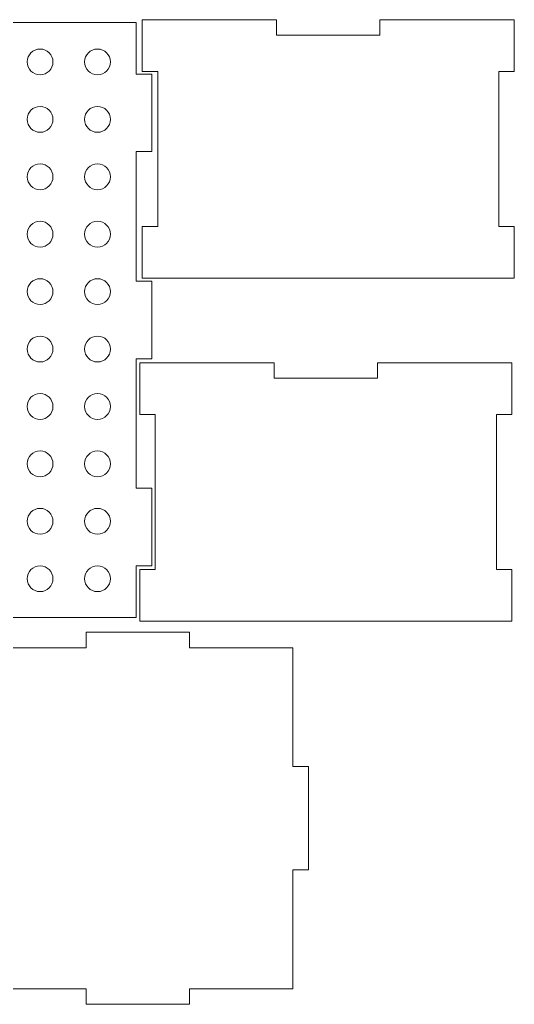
# Model space of a CAD drawing. Header units: millimetres. Extents: x 1 to 787, y -382 to -1.
# Drawn here: x 595.9 to 787.3, y -382 to -0.9 of the extents above; entities that cross this region are included whole.
import ezdxf

# ---------------------------------------------------------------- set-up
doc = ezdxf.new("R2010")
doc.units = ezdxf.units.MM
doc.header["$MEASUREMENT"] = 0
doc.layers.add('Layer 1', color=7, linetype='Continuous')

# ---------------------------------------------------------------- blocks, each defined once
blk = doc.blocks.new('block 281')
at = {"layer": 'Layer 1', "color": 7, "lineweight": 15, "true_color": 0xffffff}
blk.add_lwpolyline([(411, -232.29), (641, -232.29)], dxfattribs=at)
blk = doc.blocks.new('block 282')
at = {"layer": 'Layer 1', "color": 7, "lineweight": 15, "true_color": 0xffffff}
blk.add_lwpolyline([(641, -232.29), (641, -212.29)], dxfattribs=at)
blk = doc.blocks.new('block 283')
at = {"layer": 'Layer 1', "color": 7, "lineweight": 15, "true_color": 0xffffff}
blk.add_lwpolyline([(641, -212.29), (647, -212.29)], dxfattribs=at)
blk = doc.blocks.new('block 284')
at = {"layer": 'Layer 1', "color": 7, "lineweight": 15, "true_color": 0xffffff}
blk.add_lwpolyline([(647, -212.29), (647, -182.29)], dxfattribs=at)
blk = doc.blocks.new('block 285')
at = {"layer": 'Layer 1', "color": 7, "lineweight": 15, "true_color": 0xffffff}
blk.add_lwpolyline([(647, -182.29), (641, -182.29)], dxfattribs=at)
blk = doc.blocks.new('block 286')
at = {"layer": 'Layer 1', "color": 7, "lineweight": 15, "true_color": 0xffffff}
blk.add_lwpolyline([(641, -182.29), (641, -132.14)], dxfattribs=at)
blk = doc.blocks.new('block 287')
at = {"layer": 'Layer 1', "color": 7, "lineweight": 15, "true_color": 0xffffff}
blk.add_lwpolyline([(641, -132.14), (647, -132.14)], dxfattribs=at)
blk = doc.blocks.new('block 288')
at = {"layer": 'Layer 1', "color": 7, "lineweight": 15, "true_color": 0xffffff}
blk.add_lwpolyline([(647, -132.14), (647, -102.14)], dxfattribs=at)
blk = doc.blocks.new('block 289')
at = {"layer": 'Layer 1', "color": 7, "lineweight": 15, "true_color": 0xffffff}
blk.add_lwpolyline([(647, -102.14), (641, -102.14)], dxfattribs=at)
blk = doc.blocks.new('block 290')
at = {"layer": 'Layer 1', "color": 7, "lineweight": 15, "true_color": 0xffffff}
blk.add_lwpolyline([(641, -102.14), (641, -52)], dxfattribs=at)
blk = doc.blocks.new('block 291')
at = {"layer": 'Layer 1', "color": 7, "lineweight": 15, "true_color": 0xffffff}
blk.add_lwpolyline([(641, -52), (647, -52)], dxfattribs=at)
blk = doc.blocks.new('block 292')
at = {"layer": 'Layer 1', "color": 7, "lineweight": 15, "true_color": 0xffffff}
blk.add_lwpolyline([(647, -52), (647, -22)], dxfattribs=at)
blk = doc.blocks.new('block 293')
at = {"layer": 'Layer 1', "color": 7, "lineweight": 15, "true_color": 0xffffff}
blk.add_lwpolyline([(647, -22), (641, -22)], dxfattribs=at)
blk = doc.blocks.new('block 294')
at = {"layer": 'Layer 1', "color": 7, "lineweight": 15, "true_color": 0xffffff}
blk.add_lwpolyline([(641, -22), (641, -2)], dxfattribs=at)
blk = doc.blocks.new('block 295')
at = {"layer": 'Layer 1', "color": 7, "lineweight": 15, "true_color": 0xffffff}
blk.add_lwpolyline([(641, -2), (411, -2)], dxfattribs=at)
blk = doc.blocks.new('block 310')
at = {"layer": 'Layer 1', "color": 7, "lineweight": 15, "true_color": 0xffffff}
blk.add_open_spline([(598.78, -39.51), (598.78, -36.75), (601.02, -34.51), (603.78, -34.51), (606.54, -34.51), (608.78, -36.75), (608.78, -39.51), (608.78, -42.27), (606.54, -44.51), (603.78, -44.51), (601.02, -44.51), (598.78, -42.27), (598.78, -39.51), (598.78, -39.51), (598.78, -39.51), (598.78, -39.51)], degree=3, knots=[0, 0, 0, 0, 1, 1, 1, 2, 2, 2, 3, 3, 3, 4, 4, 4, 5, 5, 5, 5], dxfattribs=at)
blk = doc.blocks.new('block 311')
at = {"layer": 'Layer 1', "color": 7, "lineweight": 15, "true_color": 0xffffff}
blk.add_open_spline([(621, -39.51), (621, -36.75), (623.24, -34.51), (626, -34.51), (628.76, -34.51), (631, -36.75), (631, -39.51), (631, -42.27), (628.76, -44.51), (626, -44.51), (623.24, -44.51), (621, -42.27), (621, -39.51), (621, -39.51), (621, -39.51), (621, -39.51)], degree=3, knots=[0, 0, 0, 0, 1, 1, 1, 2, 2, 2, 3, 3, 3, 4, 4, 4, 5, 5, 5, 5], dxfattribs=at)
blk = doc.blocks.new('block 318')
at = {"layer": 'Layer 1', "color": 7, "lineweight": 15, "true_color": 0xffffff}
blk.add_open_spline([(598.78, -17.29), (598.78, -14.53), (601.02, -12.29), (603.78, -12.29), (606.54, -12.29), (608.78, -14.53), (608.78, -17.29), (608.78, -20.05), (606.54, -22.29), (603.78, -22.29), (601.02, -22.29), (598.78, -20.05), (598.78, -17.29), (598.78, -17.29), (598.78, -17.29), (598.78, -17.29)], degree=3, knots=[0, 0, 0, 0, 1, 1, 1, 2, 2, 2, 3, 3, 3, 4, 4, 4, 5, 5, 5, 5], dxfattribs=at)
blk = doc.blocks.new('block 319')
at = {"layer": 'Layer 1', "color": 7, "lineweight": 15, "true_color": 0xffffff}
blk.add_open_spline([(621, -17.29), (621, -14.53), (623.24, -12.29), (626, -12.29), (628.76, -12.29), (631, -14.53), (631, -17.29), (631, -20.05), (628.76, -22.29), (626, -22.29), (623.24, -22.29), (621, -20.05), (621, -17.29), (621, -17.29), (621, -17.29), (621, -17.29)], degree=3, knots=[0, 0, 0, 0, 1, 1, 1, 2, 2, 2, 3, 3, 3, 4, 4, 4, 5, 5, 5, 5], dxfattribs=at)
blk = doc.blocks.new('block 326')
at = {"layer": 'Layer 1', "color": 7, "lineweight": 15, "true_color": 0xffffff}
blk.add_open_spline([(598.78, -217.29), (598.78, -214.53), (601.02, -212.29), (603.78, -212.29), (606.54, -212.29), (608.78, -214.53), (608.78, -217.29), (608.78, -220.05), (606.54, -222.29), (603.78, -222.29), (601.02, -222.29), (598.78, -220.05), (598.78, -217.29), (598.78, -217.29), (598.78, -217.29), (598.78, -217.29)], degree=3, knots=[0, 0, 0, 0, 1, 1, 1, 2, 2, 2, 3, 3, 3, 4, 4, 4, 5, 5, 5, 5], dxfattribs=at)
blk = doc.blocks.new('block 327')
at = {"layer": 'Layer 1', "color": 7, "lineweight": 15, "true_color": 0xffffff}
blk.add_open_spline([(621, -217.29), (621, -214.53), (623.24, -212.29), (626, -212.29), (628.76, -212.29), (631, -214.53), (631, -217.29), (631, -220.05), (628.76, -222.29), (626, -222.29), (623.24, -222.29), (621, -220.05), (621, -217.29), (621, -217.29), (621, -217.29), (621, -217.29)], degree=3, knots=[0, 0, 0, 0, 1, 1, 1, 2, 2, 2, 3, 3, 3, 4, 4, 4, 5, 5, 5, 5], dxfattribs=at)
blk = doc.blocks.new('block 334')
at = {"layer": 'Layer 1', "color": 7, "lineweight": 15, "true_color": 0xffffff}
blk.add_open_spline([(598.78, -195.07), (598.78, -192.31), (601.02, -190.07), (603.78, -190.07), (606.54, -190.07), (608.78, -192.31), (608.78, -195.07), (608.78, -197.83), (606.54, -200.07), (603.78, -200.07), (601.02, -200.07), (598.78, -197.83), (598.78, -195.07), (598.78, -195.07), (598.78, -195.07), (598.78, -195.07)], degree=3, knots=[0, 0, 0, 0, 1, 1, 1, 2, 2, 2, 3, 3, 3, 4, 4, 4, 5, 5, 5, 5], dxfattribs=at)
blk = doc.blocks.new('block 335')
at = {"layer": 'Layer 1', "color": 7, "lineweight": 15, "true_color": 0xffffff}
blk.add_open_spline([(621, -195.07), (621, -192.31), (623.24, -190.07), (626, -190.07), (628.76, -190.07), (631, -192.31), (631, -195.07), (631, -197.83), (628.76, -200.07), (626, -200.07), (623.24, -200.07), (621, -197.83), (621, -195.07), (621, -195.07), (621, -195.07), (621, -195.07)], degree=3, knots=[0, 0, 0, 0, 1, 1, 1, 2, 2, 2, 3, 3, 3, 4, 4, 4, 5, 5, 5, 5], dxfattribs=at)
blk = doc.blocks.new('block 342')
at = {"layer": 'Layer 1', "color": 7, "lineweight": 15, "true_color": 0xffffff}
blk.add_open_spline([(598.78, -172.85), (598.78, -170.08), (601.02, -167.85), (603.78, -167.85), (606.54, -167.85), (608.78, -170.08), (608.78, -172.85), (608.78, -175.61), (606.54, -177.85), (603.78, -177.85), (601.02, -177.85), (598.78, -175.61), (598.78, -172.85), (598.78, -172.85), (598.78, -172.85), (598.78, -172.85)], degree=3, knots=[0, 0, 0, 0, 1, 1, 1, 2, 2, 2, 3, 3, 3, 4, 4, 4, 5, 5, 5, 5], dxfattribs=at)
blk = doc.blocks.new('block 343')
at = {"layer": 'Layer 1', "color": 7, "lineweight": 15, "true_color": 0xffffff}
blk.add_open_spline([(621, -172.85), (621, -170.08), (623.24, -167.85), (626, -167.85), (628.76, -167.85), (631, -170.08), (631, -172.85), (631, -175.61), (628.76, -177.85), (626, -177.85), (623.24, -177.85), (621, -175.61), (621, -172.85), (621, -172.85), (621, -172.85), (621, -172.85)], degree=3, knots=[0, 0, 0, 0, 1, 1, 1, 2, 2, 2, 3, 3, 3, 4, 4, 4, 5, 5, 5, 5], dxfattribs=at)
blk = doc.blocks.new('block 350')
at = {"layer": 'Layer 1', "color": 7, "lineweight": 15, "true_color": 0xffffff}
blk.add_open_spline([(598.78, -150.62), (598.78, -147.86), (601.02, -145.62), (603.78, -145.62), (606.54, -145.62), (608.78, -147.86), (608.78, -150.62), (608.78, -153.38), (606.54, -155.62), (603.78, -155.62), (601.02, -155.62), (598.78, -153.38), (598.78, -150.62), (598.78, -150.62), (598.78, -150.62), (598.78, -150.62)], degree=3, knots=[0, 0, 0, 0, 1, 1, 1, 2, 2, 2, 3, 3, 3, 4, 4, 4, 5, 5, 5, 5], dxfattribs=at)
blk = doc.blocks.new('block 351')
at = {"layer": 'Layer 1', "color": 7, "lineweight": 15, "true_color": 0xffffff}
blk.add_open_spline([(621, -150.62), (621, -147.86), (623.24, -145.62), (626, -145.62), (628.76, -145.62), (631, -147.86), (631, -150.62), (631, -153.38), (628.76, -155.62), (626, -155.62), (623.24, -155.62), (621, -153.38), (621, -150.62), (621, -150.62), (621, -150.62), (621, -150.62)], degree=3, knots=[0, 0, 0, 0, 1, 1, 1, 2, 2, 2, 3, 3, 3, 4, 4, 4, 5, 5, 5, 5], dxfattribs=at)
blk = doc.blocks.new('block 358')
at = {"layer": 'Layer 1', "color": 7, "lineweight": 15, "true_color": 0xffffff}
blk.add_open_spline([(598.78, -128.4), (598.78, -125.64), (601.02, -123.4), (603.78, -123.4), (606.54, -123.4), (608.78, -125.64), (608.78, -128.4), (608.78, -131.16), (606.54, -133.4), (603.78, -133.4), (601.02, -133.4), (598.78, -131.16), (598.78, -128.4), (598.78, -128.4), (598.78, -128.4), (598.78, -128.4)], degree=3, knots=[0, 0, 0, 0, 1, 1, 1, 2, 2, 2, 3, 3, 3, 4, 4, 4, 5, 5, 5, 5], dxfattribs=at)
blk = doc.blocks.new('block 359')
at = {"layer": 'Layer 1', "color": 7, "lineweight": 15, "true_color": 0xffffff}
blk.add_open_spline([(621, -128.4), (621, -125.64), (623.24, -123.4), (626, -123.4), (628.76, -123.4), (631, -125.64), (631, -128.4), (631, -131.16), (628.76, -133.4), (626, -133.4), (623.24, -133.4), (621, -131.16), (621, -128.4), (621, -128.4), (621, -128.4), (621, -128.4)], degree=3, knots=[0, 0, 0, 0, 1, 1, 1, 2, 2, 2, 3, 3, 3, 4, 4, 4, 5, 5, 5, 5], dxfattribs=at)
blk = doc.blocks.new('block 366')
at = {"layer": 'Layer 1', "color": 7, "lineweight": 15, "true_color": 0xffffff}
blk.add_open_spline([(598.78, -106.18), (598.78, -103.42), (601.02, -101.18), (603.78, -101.18), (606.54, -101.18), (608.78, -103.42), (608.78, -106.18), (608.78, -108.94), (606.54, -111.18), (603.78, -111.18), (601.02, -111.18), (598.78, -108.94), (598.78, -106.18), (598.78, -106.18), (598.78, -106.18), (598.78, -106.18)], degree=3, knots=[0, 0, 0, 0, 1, 1, 1, 2, 2, 2, 3, 3, 3, 4, 4, 4, 5, 5, 5, 5], dxfattribs=at)
blk = doc.blocks.new('block 367')
at = {"layer": 'Layer 1', "color": 7, "lineweight": 15, "true_color": 0xffffff}
blk.add_open_spline([(621, -106.18), (621, -103.42), (623.24, -101.18), (626, -101.18), (628.76, -101.18), (631, -103.42), (631, -106.18), (631, -108.94), (628.76, -111.18), (626, -111.18), (623.24, -111.18), (621, -108.94), (621, -106.18), (621, -106.18), (621, -106.18), (621, -106.18)], degree=3, knots=[0, 0, 0, 0, 1, 1, 1, 2, 2, 2, 3, 3, 3, 4, 4, 4, 5, 5, 5, 5], dxfattribs=at)
blk = doc.blocks.new('block 374')
at = {"layer": 'Layer 1', "color": 7, "lineweight": 15, "true_color": 0xffffff}
blk.add_open_spline([(598.78, -83.96), (598.78, -81.2), (601.02, -78.96), (603.78, -78.96), (606.54, -78.96), (608.78, -81.2), (608.78, -83.96), (608.78, -86.72), (606.54, -88.96), (603.78, -88.96), (601.02, -88.96), (598.78, -86.72), (598.78, -83.96), (598.78, -83.96), (598.78, -83.96), (598.78, -83.96)], degree=3, knots=[0, 0, 0, 0, 1, 1, 1, 2, 2, 2, 3, 3, 3, 4, 4, 4, 5, 5, 5, 5], dxfattribs=at)
blk = doc.blocks.new('block 375')
at = {"layer": 'Layer 1', "color": 7, "lineweight": 15, "true_color": 0xffffff}
blk.add_open_spline([(621, -83.96), (621, -81.2), (623.24, -78.96), (626, -78.96), (628.76, -78.96), (631, -81.2), (631, -83.96), (631, -86.72), (628.76, -88.96), (626, -88.96), (623.24, -88.96), (621, -86.72), (621, -83.96), (621, -83.96), (621, -83.96), (621, -83.96)], degree=3, knots=[0, 0, 0, 0, 1, 1, 1, 2, 2, 2, 3, 3, 3, 4, 4, 4, 5, 5, 5, 5], dxfattribs=at)
blk = doc.blocks.new('block 382')
at = {"layer": 'Layer 1', "color": 7, "lineweight": 15, "true_color": 0xffffff}
blk.add_open_spline([(598.78, -61.73), (598.78, -58.97), (601.02, -56.73), (603.78, -56.73), (606.54, -56.73), (608.78, -58.97), (608.78, -61.73), (608.78, -64.5), (606.54, -66.73), (603.78, -66.73), (601.02, -66.73), (598.78, -64.5), (598.78, -61.73), (598.78, -61.73), (598.78, -61.73), (598.78, -61.73)], degree=3, knots=[0, 0, 0, 0, 1, 1, 1, 2, 2, 2, 3, 3, 3, 4, 4, 4, 5, 5, 5, 5], dxfattribs=at)
blk = doc.blocks.new('block 383')
at = {"layer": 'Layer 1', "color": 7, "lineweight": 15, "true_color": 0xffffff}
blk.add_open_spline([(621, -61.73), (621, -58.97), (623.24, -56.73), (626, -56.73), (628.76, -56.73), (631, -58.97), (631, -61.73), (631, -64.5), (628.76, -66.73), (626, -66.73), (623.24, -66.73), (621, -64.5), (621, -61.73), (621, -61.73), (621, -61.73), (621, -61.73)], degree=3, knots=[0, 0, 0, 0, 1, 1, 1, 2, 2, 2, 3, 3, 3, 4, 4, 4, 5, 5, 5, 5], dxfattribs=at)
blk = doc.blocks.new('block 255')
at = {"layer": 'Layer 1'}
for name in ['block 295', 'block 294', 'block 318', 'block 319', 'block 293', 'block 292', 'block 310', 'block 311', 'block 290', 'block 291', 'block 382', 'block 383', 'block 374', 'block 375', 'block 366', 'block 367', 'block 289', 'block 288', 'block 358', 'block 359', 'block 286', 'block 287', 'block 350', 'block 351', 'block 342', 'block 343', 'block 285', 'block 284', 'block 334', 'block 335', 'block 326', 'block 327', 'block 282', 'block 283', 'block 281']:
    blk.add_blockref(name, (0, 0), dxfattribs=at)
blk = doc.blocks.new('block 385')
at = {"layer": 'Layer 1', "color": 7, "lineweight": 15, "true_color": 0xffffff}
blk.add_lwpolyline([(735.29, -6.94), (735.29, -0.94)], dxfattribs=at)
blk = doc.blocks.new('block 386')
at = {"layer": 'Layer 1', "color": 7, "lineweight": 15, "true_color": 0xffffff}
blk.add_lwpolyline([(695.29, -6.94), (735.29, -6.94)], dxfattribs=at)
blk = doc.blocks.new('block 387')
at = {"layer": 'Layer 1', "color": 7, "lineweight": 15, "true_color": 0xffffff}
blk.add_lwpolyline([(695.29, -0.94), (695.29, -6.94)], dxfattribs=at)
blk = doc.blocks.new('block 388')
at = {"layer": 'Layer 1', "color": 7, "lineweight": 15, "true_color": 0xffffff}
blk.add_lwpolyline([(695.29, -0.94), (643.29, -0.94)], dxfattribs=at)
blk = doc.blocks.new('block 389')
at = {"layer": 'Layer 1', "color": 7, "lineweight": 15, "true_color": 0xffffff}
blk.add_lwpolyline([(643.29, -0.94), (643.29, -20.94)], dxfattribs=at)
blk = doc.blocks.new('block 390')
at = {"layer": 'Layer 1', "color": 7, "lineweight": 15, "true_color": 0xffffff}
blk.add_lwpolyline([(643.29, -20.94), (649.29, -20.94)], dxfattribs=at)
blk = doc.blocks.new('block 391')
at = {"layer": 'Layer 1', "color": 7, "lineweight": 15, "true_color": 0xffffff}
blk.add_lwpolyline([(649.29, -20.94), (649.29, -80.94)], dxfattribs=at)
blk = doc.blocks.new('block 392')
at = {"layer": 'Layer 1', "color": 7, "lineweight": 15, "true_color": 0xffffff}
blk.add_lwpolyline([(649.29, -80.94), (643.29, -80.94)], dxfattribs=at)
blk = doc.blocks.new('block 393')
at = {"layer": 'Layer 1', "color": 7, "lineweight": 15, "true_color": 0xffffff}
blk.add_lwpolyline([(643.29, -80.94), (643.29, -100.94)], dxfattribs=at)
blk = doc.blocks.new('block 394')
at = {"layer": 'Layer 1', "color": 7, "lineweight": 15, "true_color": 0xffffff}
blk.add_lwpolyline([(643.29, -100.94), (787.29, -100.94)], dxfattribs=at)
blk = doc.blocks.new('block 395')
at = {"layer": 'Layer 1', "color": 7, "lineweight": 15, "true_color": 0xffffff}
blk.add_lwpolyline([(787.29, -100.94), (787.29, -80.94)], dxfattribs=at)
blk = doc.blocks.new('block 396')
at = {"layer": 'Layer 1', "color": 7, "lineweight": 15, "true_color": 0xffffff}
blk.add_lwpolyline([(787.29, -80.94), (781.29, -80.94)], dxfattribs=at)
blk = doc.blocks.new('block 397')
at = {"layer": 'Layer 1', "color": 7, "lineweight": 15, "true_color": 0xffffff}
blk.add_lwpolyline([(781.29, -80.94), (781.29, -20.94)], dxfattribs=at)
blk = doc.blocks.new('block 398')
at = {"layer": 'Layer 1', "color": 7, "lineweight": 15, "true_color": 0xffffff}
blk.add_lwpolyline([(781.29, -20.94), (787.29, -20.94)], dxfattribs=at)
blk = doc.blocks.new('block 399')
at = {"layer": 'Layer 1', "color": 7, "lineweight": 15, "true_color": 0xffffff}
blk.add_lwpolyline([(787.29, -20.94), (787.29, -0.94)], dxfattribs=at)
blk = doc.blocks.new('block 400')
at = {"layer": 'Layer 1', "color": 7, "lineweight": 15, "true_color": 0xffffff}
blk.add_lwpolyline([(787.29, -0.94), (735.29, -0.94)], dxfattribs=at)
blk = doc.blocks.new('block 384')
at = {"layer": 'Layer 1'}
for name in ['block 388', 'block 389', 'block 387', 'block 385', 'block 400', 'block 399', 'block 386', 'block 390', 'block 391', 'block 397', 'block 398', 'block 392', 'block 393', 'block 396', 'block 395', 'block 394']:
    blk.add_blockref(name, (0, 0), dxfattribs=at)
blk = doc.blocks.new('block 402')
at = {"layer": 'Layer 1', "color": 7, "lineweight": 15, "true_color": 0xffffff}
blk.add_lwpolyline([(734.36, -139.7), (734.36, -133.7)], dxfattribs=at)
blk = doc.blocks.new('block 403')
at = {"layer": 'Layer 1', "color": 7, "lineweight": 15, "true_color": 0xffffff}
blk.add_lwpolyline([(694.36, -139.7), (734.36, -139.7)], dxfattribs=at)
blk = doc.blocks.new('block 404')
at = {"layer": 'Layer 1', "color": 7, "lineweight": 15, "true_color": 0xffffff}
blk.add_lwpolyline([(694.36, -133.7), (694.36, -139.7)], dxfattribs=at)
blk = doc.blocks.new('block 405')
at = {"layer": 'Layer 1', "color": 7, "lineweight": 15, "true_color": 0xffffff}
blk.add_lwpolyline([(694.36, -133.7), (642.36, -133.7)], dxfattribs=at)
blk = doc.blocks.new('block 406')
at = {"layer": 'Layer 1', "color": 7, "lineweight": 15, "true_color": 0xffffff}
blk.add_lwpolyline([(642.36, -133.7), (642.36, -153.7)], dxfattribs=at)
blk = doc.blocks.new('block 407')
at = {"layer": 'Layer 1', "color": 7, "lineweight": 15, "true_color": 0xffffff}
blk.add_lwpolyline([(642.36, -153.7), (648.36, -153.7)], dxfattribs=at)
blk = doc.blocks.new('block 408')
at = {"layer": 'Layer 1', "color": 7, "lineweight": 15, "true_color": 0xffffff}
blk.add_lwpolyline([(648.36, -153.7), (648.36, -213.7)], dxfattribs=at)
blk = doc.blocks.new('block 409')
at = {"layer": 'Layer 1', "color": 7, "lineweight": 15, "true_color": 0xffffff}
blk.add_lwpolyline([(648.36, -213.7), (642.36, -213.7)], dxfattribs=at)
blk = doc.blocks.new('block 410')
at = {"layer": 'Layer 1', "color": 7, "lineweight": 15, "true_color": 0xffffff}
blk.add_lwpolyline([(642.36, -213.7), (642.36, -233.7)], dxfattribs=at)
blk = doc.blocks.new('block 411')
at = {"layer": 'Layer 1', "color": 7, "lineweight": 15, "true_color": 0xffffff}
blk.add_lwpolyline([(642.36, -233.7), (786.36, -233.7)], dxfattribs=at)
blk = doc.blocks.new('block 412')
at = {"layer": 'Layer 1', "color": 7, "lineweight": 15, "true_color": 0xffffff}
blk.add_lwpolyline([(786.36, -233.7), (786.36, -213.7)], dxfattribs=at)
blk = doc.blocks.new('block 413')
at = {"layer": 'Layer 1', "color": 7, "lineweight": 15, "true_color": 0xffffff}
blk.add_lwpolyline([(786.36, -213.7), (780.36, -213.7)], dxfattribs=at)
blk = doc.blocks.new('block 414')
at = {"layer": 'Layer 1', "color": 7, "lineweight": 15, "true_color": 0xffffff}
blk.add_lwpolyline([(780.36, -213.7), (780.36, -153.7)], dxfattribs=at)
blk = doc.blocks.new('block 415')
at = {"layer": 'Layer 1', "color": 7, "lineweight": 15, "true_color": 0xffffff}
blk.add_lwpolyline([(780.36, -153.7), (786.36, -153.7)], dxfattribs=at)
blk = doc.blocks.new('block 416')
at = {"layer": 'Layer 1', "color": 7, "lineweight": 15, "true_color": 0xffffff}
blk.add_lwpolyline([(786.36, -153.7), (786.36, -133.7)], dxfattribs=at)
blk = doc.blocks.new('block 417')
at = {"layer": 'Layer 1', "color": 7, "lineweight": 15, "true_color": 0xffffff}
blk.add_lwpolyline([(786.36, -133.7), (734.36, -133.7)], dxfattribs=at)
blk = doc.blocks.new('block 401')
at = {"layer": 'Layer 1'}
for name in ['block 405', 'block 406', 'block 404', 'block 402', 'block 417', 'block 416', 'block 403', 'block 407', 'block 408', 'block 414', 'block 415', 'block 409', 'block 410', 'block 413', 'block 412', 'block 411']:
    blk.add_blockref(name, (0, 0), dxfattribs=at)
blk = doc.blocks.new('block 419')
at = {"layer": 'Layer 1', "color": 7, "lineweight": 15, "true_color": 0xffffff}
blk.add_lwpolyline([(701.65, -244), (661.65, -244)], dxfattribs=at)
blk = doc.blocks.new('block 420')
at = {"layer": 'Layer 1', "color": 7, "lineweight": 15, "true_color": 0xffffff}
blk.add_lwpolyline([(661.65, -244), (661.65, -238)], dxfattribs=at)
blk = doc.blocks.new('block 421')
at = {"layer": 'Layer 1', "color": 7, "lineweight": 15, "true_color": 0xffffff}
blk.add_lwpolyline([(661.65, -238), (621.65, -238)], dxfattribs=at)
blk = doc.blocks.new('block 422')
at = {"layer": 'Layer 1', "color": 7, "lineweight": 15, "true_color": 0xffffff}
blk.add_lwpolyline([(621.65, -238), (621.65, -244)], dxfattribs=at)
blk = doc.blocks.new('block 423')
at = {"layer": 'Layer 1', "color": 7, "lineweight": 15, "true_color": 0xffffff}
blk.add_lwpolyline([(621.65, -244), (569.65, -244)], dxfattribs=at)
blk = doc.blocks.new('block 437')
at = {"layer": 'Layer 1', "color": 7, "lineweight": 15, "true_color": 0xffffff}
blk.add_lwpolyline([(569.65, -376), (621.65, -376)], dxfattribs=at)
blk = doc.blocks.new('block 438')
at = {"layer": 'Layer 1', "color": 7, "lineweight": 15, "true_color": 0xffffff}
blk.add_lwpolyline([(621.65, -376), (621.65, -382)], dxfattribs=at)
blk = doc.blocks.new('block 439')
at = {"layer": 'Layer 1', "color": 7, "lineweight": 15, "true_color": 0xffffff}
blk.add_lwpolyline([(621.65, -382), (661.65, -382)], dxfattribs=at)
blk = doc.blocks.new('block 440')
at = {"layer": 'Layer 1', "color": 7, "lineweight": 15, "true_color": 0xffffff}
blk.add_lwpolyline([(661.65, -382), (661.65, -376)], dxfattribs=at)
blk = doc.blocks.new('block 441')
at = {"layer": 'Layer 1', "color": 7, "lineweight": 15, "true_color": 0xffffff}
blk.add_lwpolyline([(661.65, -376), (701.65, -376)], dxfattribs=at)
blk = doc.blocks.new('block 442')
at = {"layer": 'Layer 1', "color": 7, "lineweight": 15, "true_color": 0xffffff}
blk.add_lwpolyline([(701.65, -376), (701.65, -330)], dxfattribs=at)
blk = doc.blocks.new('block 443')
at = {"layer": 'Layer 1', "color": 7, "lineweight": 15, "true_color": 0xffffff}
blk.add_lwpolyline([(701.65, -330), (707.65, -330)], dxfattribs=at)
blk = doc.blocks.new('block 444')
at = {"layer": 'Layer 1', "color": 7, "lineweight": 15, "true_color": 0xffffff}
blk.add_lwpolyline([(707.65, -330), (707.65, -290)], dxfattribs=at)
blk = doc.blocks.new('block 445')
at = {"layer": 'Layer 1', "color": 7, "lineweight": 15, "true_color": 0xffffff}
blk.add_lwpolyline([(707.65, -290), (701.65, -290)], dxfattribs=at)
blk = doc.blocks.new('block 446')
at = {"layer": 'Layer 1', "color": 7, "lineweight": 15, "true_color": 0xffffff}
blk.add_lwpolyline([(701.65, -290), (701.65, -244)], dxfattribs=at)
blk = doc.blocks.new('block 418')
at = {"layer": 'Layer 1'}
for name in ['block 421', 'block 422', 'block 420', 'block 423', 'block 419', 'block 446', 'block 445', 'block 444', 'block 442', 'block 443', 'block 437', 'block 438', 'block 440', 'block 441', 'block 439']:
    blk.add_blockref(name, (0, 0), dxfattribs=at)

msp = doc.modelspace()

# ---------------------------------------------------------------- block references
at = {"layer": 'Layer 1'}
for name in ['block 255', 'block 384', 'block 401', 'block 418']:
    msp.add_blockref(name, (0, 0), dxfattribs=at)

doc.saveas('drawing.dxf')
